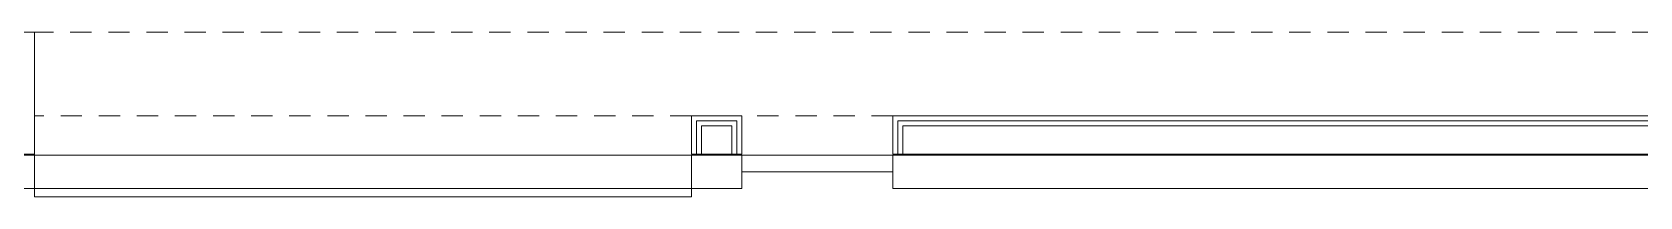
# Model space of a CAD drawing. Header units: millimetres. Extents: x -32 to 1412, y -324 to 2887.
# Drawn here: x 987.48 to 997.06, y 2061.16 to 2062.14 of the extents above; entities that cross this region are included whole.
import ezdxf

# ---------------------------------------------------------------- set-up
doc = ezdxf.new("R2010")
doc.units = ezdxf.units.MM
doc.header["$LTSCALE"] = 0.5
doc.linetypes.add('HIDDEN', pattern=[9.525, 6.35, -3.175])
doc.layers.add('arquitetura', color=252, linetype='CONTINUOUS', lineweight=5)

msp = doc.modelspace()

# ---------------------------------------------------------------- linework, layer by layer
at = {"layer": 'arquitetura', "color": 252}
for p, q in [((987.4972, 2062.1441), (979.9462, 2062.1441)), ((987.4972, 2061.4091), (987.4972, 2062.1441)), ((991.4112, 2061.4141), (991.4112, 2061.6441)), ((991.4112, 2061.6441), (991.7112, 2061.6441)), ((991.4412, 2061.4141), (991.4412, 2061.6141)), ((991.6812, 2061.6141), (991.4412, 2061.6141)), ((991.6812, 2061.4141), (991.6812, 2061.6141)), ((991.7112, 2061.4141), (991.7112, 2061.6441)), ((992.6112, 2061.4141), (992.6112, 2061.6441)), ((999.9312, 2061.6441), (992.6112, 2061.6441)), ((992.6412, 2061.4141), (992.6412, 2061.6141)), ((999.9012, 2061.6141), (992.6412, 2061.6141)), ((991.4712, 2061.4141), (991.4712, 2061.5841)), ((991.4712, 2061.5841), (991.6512, 2061.5841)), ((991.6512, 2061.4141), (991.6512, 2061.5841)), ((992.6712, 2061.4141), (992.6712, 2061.5841)), ((999.8712, 2061.5841), (992.6712, 2061.5841)), ((987.4972, 2061.4141), (980.1762, 2061.4141)), ((1016.7812, 2061.4091), (980.1812, 2061.4091)), ((987.4972, 2061.4091), (987.4972, 2061.2091)), ((991.4112, 2061.4141), (991.7112, 2061.4141)), ((991.4112, 2061.4091), (991.4112, 2061.2091)), ((991.4112, 2061.2091), (991.4112, 2061.4091)), ((991.7112, 2061.2091), (991.7112, 2061.4091)), ((999.9312, 2061.4141), (992.6112, 2061.4141)), ((992.6112, 2061.2091), (992.6112, 2061.4091)), ((991.7112, 2061.3091), (992.6112, 2061.3091)), ((987.4972, 2061.2091), (980.3812, 2061.2091)), ((987.4972, 2061.2091), (991.4112, 2061.2091)), ((987.4972, 2061.1591), (987.4972, 2061.2091)), ((987.4972, 2061.1591), (991.4112, 2061.1591)), ((991.7112, 2061.2091), (990.6099, 2061.2091)), ((991.4112, 2061.1591), (991.4112, 2061.2091)), ((992.9612, 2061.2091), (992.6112, 2061.2091)), ((992.9612, 2061.2091), (996.9049, 2061.2091)), ((998.9812, 2061.2091), (996.9049, 2061.2091))]:
    msp.add_line(p, q, dxfattribs=at)
at = {"layer": 'arquitetura', "color": 252, "linetype": 'HIDDEN', "ltscale": 0.04}
for p, q in [((1053.6662, 2062.1441), (987.4972, 2062.1441)), ((1053.6662, 2062.1441), (987.4972, 2062.1441)), ((991.4112, 2061.6441), (987.4972, 2061.6441)), ((992.6112, 2061.6441), (991.7112, 2061.6441))]:
    msp.add_line(p, q, dxfattribs=at)

doc.saveas('drawing.dxf')
